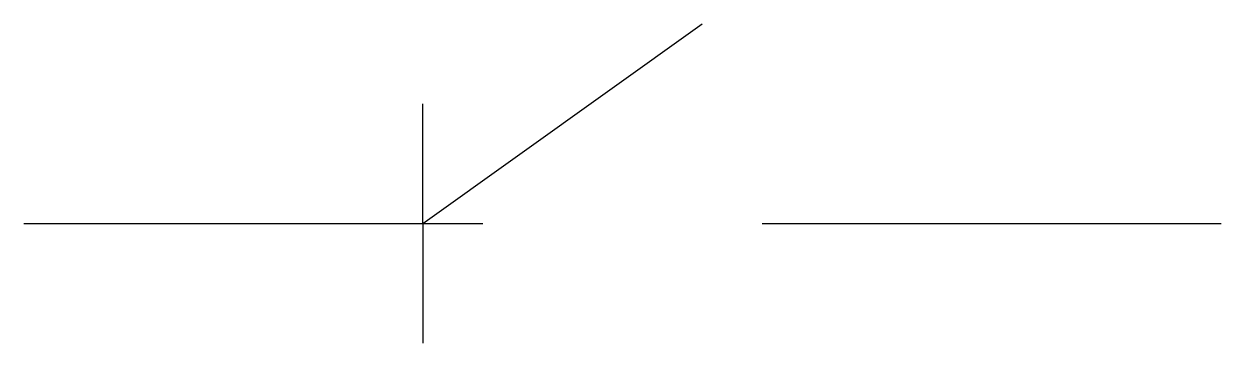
# Model space of a CAD drawing. Header units: millimetres. Extents: x -15 to 15, y -3 to 5.
import ezdxf
from ezdxf.enums import TextEntityAlignment as Align

# ---------------------------------------------------------------- set-up
doc = ezdxf.new("R2010")
doc.units = ezdxf.units.MM
doc.layers.get('0').update_dxf_attribs({"linetype": 'CONTINUOUS'})
doc.styles.add('ARIAL', font='arial.ttf')

# ---------------------------------------------------------------- blocks, each defined once
blk = doc.blocks.new('291_E_LV_SLD_IEC60617_busbar_coupler')
at = {"true_color": 0x0000ff}
for p, q in [((-5, 0), (2, 5)), ((-5, 0), (-5, 3)), ((-15, 0), (-5, 0)), ((-6.5, 0), (-3.5, 0)), ((-5, 0), (-5, -3)), ((3.5, 0), (6.5, 0)), ((5, 0), (15, 0))]:
    blk.add_line(p, q, dxfattribs=at)
at = {"true_color": 0x0000ff, "style": 'ARIAL'}
blk.add_attdef('TAG', text='', height=2.5, dxfattribs=at).set_placement((-17, 2.8), align=Align.RIGHT)
at = {"color": 7, "style": 'ARIAL'}
for tag, p in [('CURRENT', (-17, -4)), ('VOLTAGE', (-17, -7)), ('MANUFACTURER', (-17, -10))]:
    blk.add_attdef(tag, text='', height=1.7, dxfattribs=at).set_placement(p, align=Align.RIGHT)

msp = doc.modelspace()

# ---------------------------------------------------------------- block references
msp.add_blockref('291_E_LV_SLD_IEC60617_busbar_coupler', (0, 0))

doc.saveas('drawing.dxf')
